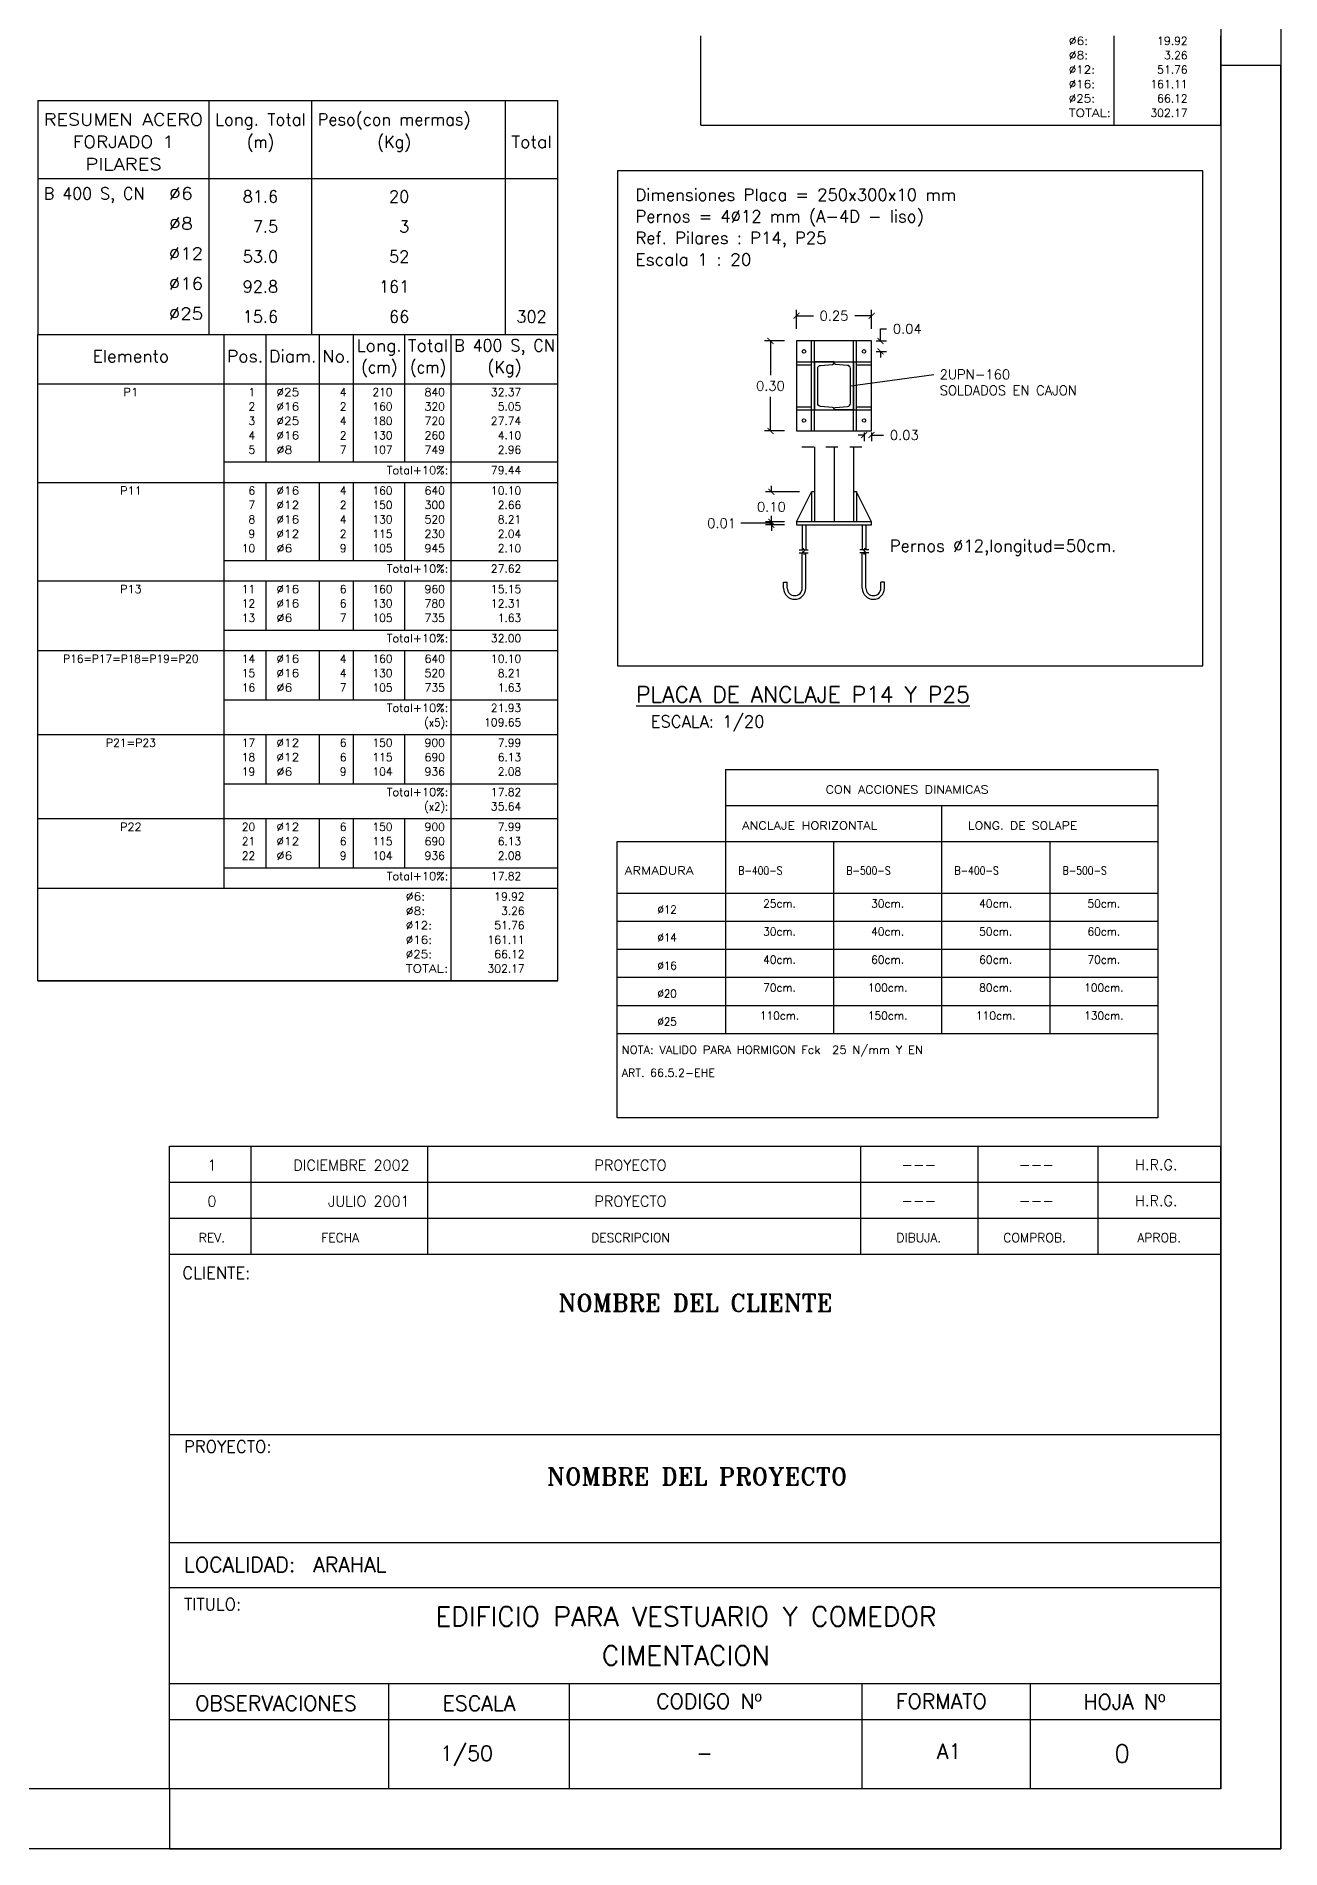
# Model space of a CAD drawing. Header units: millimetres. Extents: x 769 to 811, y 350.8 to 380.5.
# Drawn here: x 800.65 to 811.01, y 350.78 to 365.88 of the extents above; entities that cross this region are included whole.
import ezdxf
from ezdxf.enums import TextEntityAlignment as Align

# ---------------------------------------------------------------- set-up
doc = ezdxf.new("R2010")
doc.units = ezdxf.units.MM
doc.linetypes.add('CYPELINEA', pattern=[0])
doc.linetypes.add('TRAZOS2', pattern=[0.375, 0.25, -0.125])
for name, color, linetype in [('0-CYPE2', 4, 'CYPELINEA'), ('015', 1, 'Continuous'), ('06', 6, 'Continuous'), ('ANC_DIBUJO', 1, 'CYPELINEA'), ('ANC_TEXTOS', 3, 'CYPELINEA'), ('ARB_LONG_INF', 3, 'CYPELINEA'), ('SEC_CONTORNOS', 2, 'Continuous'), ('SEC_DIM_VIGA', 3, 'CYPELINEA'), ('TABLAS', 1, 'CYPELINEA')]:
    doc.layers.add(name, color=color, linetype=linetype)
doc.styles.add('ROMANS', font='romans')
doc.styles.add('ROMANT', font='ROMANT.SHX')
doc.styles.get("Standard").update_dxf_attribs({"font": 'romans.shx'})
doc.dimstyles.new('ANTONIO20', dxfattribs={"dimscale": 0.05, "dimtxt": 1.6, "dimasz": 1, "dimexe": 1, "dimexo": 2, "dimgap": 1, "dimtad": 0, "dimtih": 1, "dimtoh": 1, "dimlfac": 0.4, "dimzin": 0, "dimdsep": 46, "dimtxsty": 'Standard', "dimblk": 'ARCHTICK', "dimcen": 0.5, "dimclrd": 1, "dimclre": 1, "dimclrt": 4, "dimadec": 0, "dimazin": 0, "dimtfac": 1, "dimtofl": 0, "dimtmove": 0, "dimatfit": 3, "dimldrblk": 'DOTSMALL', "dimfxl": 1, "dimtolj": 1, "dimtzin": 0, "dimarcsym": 0})

# ---------------------------------------------------------------- blocks, each defined once
blk = doc.blocks.new('A1H')
at = {"layer": '015'}
blk.add_lwpolyline([(-831, -10), (-831, 584), (10, 584), (10, -10)], close=True, dxfattribs=at)
for points in [[(10, -10), (10, 287), (0, 287)], [(-175, 0), (-175, -10), (10, -10)]]:
    blk.add_lwpolyline(points, dxfattribs=at)
at = {"layer": '06'}
blk.add_lwpolyline([(-806, 0), (-806, 574), (0, 574), (0, 0)], close=True, dxfattribs=at)
blk = doc.blocks.new('UPN160')
blk.add_lwpolyline([(-20.2, 148.5), (-59.9, 151.7, -0.391021), (-65, 157.2), (-65, 160), (0, 160), (0, 0), (-65, 0), (-65, 2.8, -0.391021), (-59.9, 8.3), (-20.2, 11.5, 0.391021), (-10.5, 22), (-10.5, 138, 0.391021)], format="xyb", close=True)
blk = doc.blocks.new('_ArchTick')
at = {"color": 0, "linetype": 'Continuous', "const_width": 0.15}
blk.add_lwpolyline([(-0.5, -0.5), (0.5, 0.5)], dxfattribs=at)
blk = doc.blocks.new('*D90')
at = {"layer": 'Defpoints', "color": 0}
for p in [(807.606, 363.549), (806.981, 363.34), (807.606, 363.34)]:
    blk.add_point(p, dxfattribs=at)
at = {"layer": 'SEC_DIM_VIGA', "color": 1, "lineweight": -2}
for p, q in [((806.981, 363.44), (806.981, 363.599)), ((807.606, 363.44), (807.606, 363.599)), ((806.981, 363.549), (807.121, 363.549)), ((807.606, 363.549), (807.465, 363.549))]:
    blk.add_line(p, q, dxfattribs=at)
at = {"layer": 'SEC_DIM_VIGA', "color": 1, "lineweight": -2, "xscale": 0.05, "yscale": 0.05, "zscale": 0.05, "rotation": 180}
blk.add_blockref('_ArchTick', (806.981, 363.549), dxfattribs=at)
at = {"layer": 'SEC_DIM_VIGA', "color": 1, "lineweight": -2, "xscale": 0.05, "yscale": 0.05, "zscale": 0.05}
blk.add_blockref('_ArchTick', (807.606, 363.549), dxfattribs=at)
at = {"layer": 'SEC_DIM_VIGA', "color": 4, "insert": (807.293, 363.549), "char_height": 0.08, "attachment_point": 5}
blk.add_mtext('\\A1;0.25', dxfattribs=at)
blk = doc.blocks.new('_DotSmall')
at = {"layer": '06', "color": 0, "const_width": 0.5}
blk.add_lwpolyline([(-0.0625, 0, 1), (0.0625, 0, 1)], format="xyb", close=True, dxfattribs=at)
blk = doc.blocks.new('*D91')
at = {"layer": 'Defpoints', "color": 0}
for p in [(806.764, 363.34), (806.981, 363.34), (806.981, 362.59)]:
    blk.add_point(p, dxfattribs=at)
at = {"layer": 'SEC_DIM_VIGA', "color": 1, "lineweight": -2}
for p, q in [((806.881, 363.34), (806.714, 363.34)), ((806.764, 363.34), (806.764, 363.055)), ((806.764, 362.59), (806.764, 362.875)), ((806.881, 362.59), (806.714, 362.59))]:
    blk.add_line(p, q, dxfattribs=at)
at = {"layer": 'SEC_DIM_VIGA', "color": 1, "lineweight": -2, "xscale": 0.05, "yscale": 0.05, "zscale": 0.05}
for p, rotation in [((806.764, 363.34), 90), ((806.764, 362.59), 270)]:
    blk.add_blockref('_ArchTick', p, dxfattribs=dict(at, rotation=rotation))
at = {"layer": 'SEC_DIM_VIGA', "color": 4, "insert": (806.764, 362.965), "char_height": 0.08, "attachment_point": 5}
blk.add_mtext('\\A1;0.30', dxfattribs=at)
blk = doc.blocks.new('*D92')
at = {"layer": 'Defpoints', "color": 0}
for p in [(806.772, 362.083), (807.106, 362.083), (806.981, 361.833)]:
    blk.add_point(p, dxfattribs=at)
at = {"layer": 'SEC_DIM_VIGA', "color": 1, "lineweight": -2}
for p, q in [((807.006, 362.083), (806.722, 362.083)), ((806.772, 362.083), (806.772, 362.133)), ((806.881, 361.833), (806.722, 361.833)), ((806.772, 361.833), (806.772, 361.783))]:
    blk.add_line(p, q, dxfattribs=at)
at = {"layer": 'SEC_DIM_VIGA', "color": 1, "lineweight": -2, "xscale": 0.05, "yscale": 0.05, "zscale": 0.05}
for p, rotation in [((806.772, 362.083), 270), ((806.772, 361.833), 90)]:
    blk.add_blockref('_ArchTick', p, dxfattribs=dict(at, rotation=rotation))
at = {"layer": 'SEC_DIM_VIGA', "color": 4, "insert": (806.772, 361.958), "char_height": 0.08, "attachment_point": 5}
blk.add_mtext('\\A1;0.10', dxfattribs=at)
blk = doc.blocks.new('*D93')
at = {"layer": 'Defpoints', "color": 0}
for p in [(806.772, 361.808), (806.981, 361.833), (806.981, 361.808)]:
    blk.add_point(p, dxfattribs=at)
at = {"layer": 'SEC_DIM_VIGA', "color": 1}
for p, q in [((806.617, 361.821), (806.517, 361.821)), ((806.772, 361.821), (806.617, 361.821)), ((806.881, 361.833), (806.722, 361.833)), ((806.881, 361.808), (806.722, 361.808)), ((806.772, 361.833), (806.772, 361.883)), ((806.772, 361.833), (806.772, 361.808)), ((806.772, 361.808), (806.772, 361.758))]:
    blk.add_line(p, q, dxfattribs=at)
at = {"layer": 'SEC_DIM_VIGA', "color": 1, "xscale": 0.05, "yscale": 0.05, "zscale": 0.05}
for p, rotation in [((806.772, 361.833), 270), ((806.772, 361.808), 90)]:
    blk.add_blockref('_ArchTick', p, dxfattribs=dict(at, rotation=rotation))
at = {"layer": 'SEC_DIM_VIGA', "color": 4, "insert": (806.357, 361.821), "char_height": 0.08, "attachment_point": 5}
blk.add_mtext('\\A1;0.01', dxfattribs=at)
blk = doc.blocks.new('*D94')
at = {"layer": 'Defpoints', "color": 0}
for p in [(807.543, 362.677), (807.606, 362.677), (807.606, 362.556)]:
    blk.add_point(p, dxfattribs=at)
at = {"layer": 'SEC_DIM_VIGA', "color": 1, "lineweight": -2}
for p, q in [((807.543, 362.556), (807.493, 362.556)), ((807.543, 362.577), (807.543, 362.506)), ((807.606, 362.577), (807.606, 362.506)), ((807.606, 362.556), (807.706, 362.556))]:
    blk.add_line(p, q, dxfattribs=at)
at = {"layer": 'SEC_DIM_VIGA', "color": 1, "lineweight": -2, "xscale": 0.05, "yscale": 0.05, "zscale": 0.05}
blk.add_blockref('_ArchTick', (807.543, 362.556), dxfattribs=at)
at = {"layer": 'SEC_DIM_VIGA', "color": 1, "lineweight": -2, "xscale": 0.05, "yscale": 0.05, "zscale": 0.05, "rotation": 180}
blk.add_blockref('_ArchTick', (807.606, 362.556), dxfattribs=at)
at = {"layer": 'SEC_DIM_VIGA', "color": 4, "insert": (807.878, 362.556), "char_height": 0.08, "attachment_point": 5}
blk.add_mtext('\\A1;0.03', dxfattribs=at)
blk = doc.blocks.new('*D95')
at = {"layer": 'Defpoints', "color": 0}
for p in [(807.543, 363.34), (807.68, 363.34), (807.543, 363.252)]:
    blk.add_point(p, dxfattribs=at)
at = {"layer": 'SEC_DIM_VIGA', "color": 1, "lineweight": -2}
for p, q in [((807.68, 363.34), (807.68, 363.44)), ((807.68, 363.44), (807.73, 363.44)), ((807.643, 363.34), (807.73, 363.34)), ((807.643, 363.252), (807.73, 363.252)), ((807.68, 363.252), (807.68, 363.202))]:
    blk.add_line(p, q, dxfattribs=at)
at = {"layer": 'SEC_DIM_VIGA', "color": 1, "lineweight": -2, "xscale": 0.05, "yscale": 0.05, "zscale": 0.05}
for p, rotation in [((807.68, 363.34), 270), ((807.68, 363.252), 90)]:
    blk.add_blockref('_ArchTick', p, dxfattribs=dict(at, rotation=rotation))
at = {"layer": 'SEC_DIM_VIGA', "color": 4, "insert": (807.903, 363.44), "char_height": 0.08, "attachment_point": 5}
blk.add_mtext('\\A1;0.04', dxfattribs=at)

msp = doc.modelspace()

# ---------------------------------------------------------------- linework, layer by layer
at = {"color": 6}
for p, q in [((801.762, 355.734), (801.762, 356.634)), ((801.762, 356.634), (810.512, 356.634)), ((810.512, 355.734), (810.512, 356.634)), ((801.762, 356.334), (810.512, 356.334)), ((801.762, 356.034), (810.512, 356.034)), ((801.762, 355.734), (810.512, 355.734)), ((801.762, 355.734), (810.512, 355.734)), ((801.762, 351.284), (801.762, 355.734)), ((810.512, 351.284), (810.512, 355.734)), ((801.762, 354.234), (810.512, 354.234)), ((801.762, 353.334), (810.512, 353.334)), ((801.762, 352.959), (810.512, 352.959)), ((801.762, 352.159), (810.512, 352.159)), ((810.512, 351.284), (801.762, 351.284))]:
    msp.add_line(p, q, dxfattribs=at)
at = {"color": 7}
for p, q in [((802.441, 355.734), (802.441, 356.634)), ((803.912, 355.734), (803.912, 356.634)), ((807.515, 355.734), (807.515, 356.634)), ((808.493, 355.734), (808.493, 356.634)), ((809.491, 355.734), (809.491, 356.634)), ((803.586, 351.284), (803.586, 352.159)), ((805.091, 351.284), (805.091, 352.159)), ((807.527, 351.284), (807.527, 352.159)), ((808.93, 351.284), (808.93, 352.161)), ((801.762, 351.859), (810.512, 351.859))]:
    msp.add_line(p, q, dxfattribs=at)
at = {"layer": '0-CYPE2'}
for p, q in [((806.389, 359.771), (809.989, 359.771)), ((806.389, 359.771), (806.389, 357.571)), ((809.989, 359.771), (809.989, 357.571)), ((806.389, 359.471), (809.989, 359.471)), ((808.189, 359.471), (808.189, 359.171)), ((805.489, 359.171), (806.389, 359.171)), ((805.489, 356.871), (805.489, 359.171)), ((806.389, 359.171), (809.989, 359.171)), ((807.289, 359.171), (807.289, 357.571)), ((808.189, 359.171), (808.189, 357.571)), ((809.089, 359.171), (809.089, 357.571)), ((806.389, 358.738), (805.489, 358.738)), ((809.989, 358.738), (806.389, 358.738)), ((809.989, 358.504), (805.489, 358.504)), ((809.989, 358.271), (805.489, 358.271)), ((809.989, 358.038), (805.489, 358.038)), ((809.989, 357.804), (805.489, 357.804)), ((806.389, 357.571), (805.489, 357.571)), ((809.989, 357.571), (806.389, 357.571)), ((809.989, 357.571), (809.989, 356.871)), ((809.989, 356.871), (805.489, 356.871))]:
    msp.add_line(p, q, dxfattribs=at)
at = {"layer": '015', "linetype": 'TRAZOS2', "ltscale": 0.15}
msp.add_line((807.024, 362.457), (807.564, 362.457), dxfattribs=at)
at = {"layer": 'ANC_DIBUJO'}
for p, q in [((810.362, 364.757), (805.49, 364.757)), ((805.49, 364.757), (805.49, 360.633)), ((810.362, 360.633), (810.362, 364.757)), ((807.028, 361.808), (807.028, 361.6)), ((807.058, 361.808), (807.058, 361.6)), ((807.528, 361.808), (807.528, 361.6)), ((807.558, 361.808), (807.558, 361.6)), ((807.003, 361.6), (807.034, 361.6)), ((807.003, 361.575), (807.034, 361.575)), ((807.028, 361.281), (807.028, 361.575)), ((807.034, 361.6), (807.037, 361.613)), ((807.034, 361.575), (807.037, 361.588)), ((807.037, 361.613), (807.044, 361.588)), ((807.037, 361.588), (807.044, 361.562)), ((807.044, 361.588), (807.047, 361.6)), ((807.044, 361.562), (807.047, 361.575)), ((807.047, 361.6), (807.078, 361.6)), ((807.047, 361.575), (807.078, 361.575)), ((807.058, 361.281), (807.058, 361.575)), ((807.54, 361.6), (807.508, 361.6)), ((807.54, 361.575), (807.508, 361.575)), ((807.528, 361.281), (807.528, 361.575)), ((807.543, 361.588), (807.54, 361.6)), ((807.543, 361.562), (807.54, 361.575)), ((807.549, 361.613), (807.543, 361.588)), ((807.549, 361.588), (807.543, 361.562)), ((807.552, 361.6), (807.549, 361.613)), ((807.552, 361.575), (807.549, 361.588)), ((807.583, 361.6), (807.552, 361.6)), ((807.583, 361.575), (807.552, 361.575)), ((807.558, 361.281), (807.558, 361.575)), ((806.873, 361.281), (806.873, 361.331)), ((806.873, 361.331), (806.903, 361.331)), ((806.903, 361.281), (806.903, 361.331)), ((807.713, 361.331), (807.683, 361.331)), ((807.683, 361.281), (807.683, 361.331)), ((807.713, 361.281), (807.713, 361.331)), ((805.49, 360.633), (810.362, 360.633))]:
    msp.add_line(p, q, dxfattribs=at)
for centre, radius in [((806.966, 361.281), 0.0925), ((806.966, 361.281), 0.0625), ((807.621, 361.281), 0.0925), ((807.621, 361.281), 0.0625)]:
    msp.add_arc(centre, radius, 180, 0, dxfattribs=at)
at = {"layer": 'SEC_CONTORNOS'}
for p, q in [((807.106, 362.59), (807.106, 363.34)), ((807.131, 362.59), (807.131, 363.34)), ((807.456, 362.59), (807.456, 363.34)), ((807.481, 362.59), (807.481, 363.34)), ((806.981, 363.165), (807.606, 363.165)), ((806.981, 363.14), (807.106, 363.14)), ((807.481, 363.14), (807.606, 363.14)), ((806.981, 362.79), (807.106, 362.79)), ((806.981, 362.765), (807.606, 362.765)), ((807.481, 362.79), (807.606, 362.79)), ((807.131, 362.457), (807.131, 361.833)), ((807.293, 362.457), (807.293, 361.833)), ((807.456, 362.457), (807.456, 361.833)), ((806.981, 361.833), (807.106, 362.083)), ((807.106, 362.083), (807.106, 361.833)), ((807.131, 362.083), (807.106, 362.083)), ((807.481, 362.083), (807.456, 362.083)), ((807.481, 362.083), (807.481, 361.833)), ((807.606, 361.833), (807.481, 362.083))]:
    msp.add_line(p, q, dxfattribs=at)
for points in [[(807.606, 362.59), (807.606, 363.34), (806.981, 363.34), (806.981, 362.59)], [(806.981, 361.808), (807.606, 361.808), (807.606, 361.833), (806.981, 361.833)]]:
    msp.add_lwpolyline(points, close=True, dxfattribs=at)
for centre in [(807.043, 363.252), (807.543, 363.252), (807.043, 362.677), (807.543, 362.677)]:
    msp.add_circle(centre, 0.015, dxfattribs=at)
at = {"layer": 'TABLAS'}
for p, q in [((806.184, 365.761), (806.184, 365.881)), ((809.625, 365.761), (809.625, 365.881)), ((810.512, 365.761), (810.512, 365.881)), ((806.184, 365.641), (806.184, 365.761)), ((809.625, 365.641), (809.625, 365.761)), ((810.512, 365.641), (810.512, 365.761)), ((806.184, 365.521), (806.184, 365.641)), ((809.625, 365.521), (809.625, 365.641)), ((810.512, 365.521), (810.512, 365.641)), ((806.184, 365.401), (806.184, 365.521)), ((806.184, 365.281), (806.184, 365.401)), ((809.625, 365.401), (809.625, 365.521)), ((809.625, 365.281), (809.625, 365.401)), ((810.512, 365.401), (810.512, 365.521)), ((810.512, 365.281), (810.512, 365.401)), ((800.665, 365.342), (800.665, 363.392)), ((800.665, 365.342), (804.993, 365.342)), ((802.091, 363.392), (802.091, 365.342)), ((802.945, 363.392), (802.945, 365.342)), ((804.557, 363.392), (804.557, 365.342)), ((804.993, 363.392), (804.993, 365.342)), ((806.184, 365.136), (806.184, 365.281)), ((809.625, 365.136), (809.625, 365.281)), ((810.512, 365.136), (810.512, 365.281)), ((806.184, 365.136), (810.512, 365.136)), ((800.665, 364.692), (804.993, 364.692)), ((800.665, 363.392), (804.993, 363.392)), ((800.665, 363.392), (804.993, 363.392)), ((800.665, 362.957), (800.665, 363.392)), ((802.215, 362.957), (802.215, 363.392)), ((802.566, 362.957), (802.566, 363.392)), ((803.009, 362.957), (803.009, 363.392)), ((803.293, 362.957), (803.293, 363.392)), ((803.72, 362.957), (803.72, 363.392)), ((804.106, 362.957), (804.106, 363.392)), ((804.993, 362.957), (804.993, 363.392)), ((800.665, 362.982), (804.993, 362.982)), ((800.665, 362.187), (800.665, 362.957)), ((802.215, 362.187), (802.215, 362.957)), ((802.566, 362.332), (802.566, 362.957)), ((803.009, 362.332), (803.009, 362.957)), ((803.293, 362.332), (803.293, 362.957)), ((803.72, 362.332), (803.72, 362.957)), ((804.106, 362.187), (804.106, 362.957)), ((804.993, 362.187), (804.993, 362.957)), ((802.215, 362.332), (804.993, 362.332)), ((800.665, 362.137), (800.665, 362.187)), ((800.665, 362.162), (804.993, 362.162)), ((800.665, 361.367), (800.665, 362.137)), ((802.215, 362.137), (802.215, 362.187)), ((802.215, 361.367), (802.215, 362.137)), ((802.566, 362.137), (802.566, 362.162)), ((802.566, 361.512), (802.566, 362.137)), ((803.009, 362.137), (803.009, 362.162)), ((803.009, 361.512), (803.009, 362.137)), ((803.293, 362.137), (803.293, 362.162)), ((803.293, 361.512), (803.293, 362.137)), ((803.72, 362.137), (803.72, 362.162)), ((803.72, 361.512), (803.72, 362.137)), ((804.106, 362.137), (804.106, 362.187)), ((804.106, 361.367), (804.106, 362.137)), ((804.993, 362.137), (804.993, 362.187)), ((804.993, 361.367), (804.993, 362.137)), ((802.215, 361.512), (804.993, 361.512)), ((800.665, 361.317), (800.665, 361.367)), ((800.665, 361.342), (804.993, 361.342)), ((800.665, 360.787), (800.665, 361.317)), ((802.215, 361.317), (802.215, 361.367)), ((802.215, 360.787), (802.215, 361.317)), ((802.566, 361.317), (802.566, 361.342)), ((802.566, 360.932), (802.566, 361.317)), ((803.009, 361.317), (803.009, 361.342)), ((803.009, 360.932), (803.009, 361.317)), ((803.293, 361.317), (803.293, 361.342)), ((803.293, 360.932), (803.293, 361.317)), ((803.72, 361.317), (803.72, 361.342)), ((803.72, 360.932), (803.72, 361.317)), ((804.106, 361.317), (804.106, 361.367)), ((804.106, 360.787), (804.106, 361.317)), ((804.993, 361.317), (804.993, 361.367)), ((804.993, 360.787), (804.993, 361.317)), ((802.215, 360.932), (804.993, 360.932)), ((800.665, 360.737), (800.665, 360.787)), ((800.665, 360.762), (804.993, 360.762)), ((800.665, 360.087), (800.665, 360.737)), ((802.215, 360.737), (802.215, 360.787)), ((802.215, 360.087), (802.215, 360.737)), ((802.566, 360.737), (802.566, 360.762)), ((802.566, 360.352), (802.566, 360.737)), ((803.009, 360.737), (803.009, 360.762)), ((803.009, 360.352), (803.009, 360.737)), ((803.293, 360.737), (803.293, 360.762)), ((803.293, 360.352), (803.293, 360.737)), ((803.72, 360.737), (803.72, 360.762)), ((803.72, 360.352), (803.72, 360.737)), ((804.106, 360.737), (804.106, 360.787)), ((804.106, 360.087), (804.106, 360.737)), ((804.993, 360.737), (804.993, 360.787)), ((804.993, 360.087), (804.993, 360.737)), ((802.215, 360.352), (804.993, 360.352)), ((800.665, 360.037), (800.665, 360.087)), ((800.665, 360.062), (804.993, 360.062)), ((800.665, 359.387), (800.665, 360.037)), ((802.215, 360.037), (802.215, 360.087)), ((802.215, 359.387), (802.215, 360.037)), ((802.566, 360.037), (802.566, 360.062)), ((802.566, 359.652), (802.566, 360.037)), ((803.009, 360.037), (803.009, 360.062)), ((803.009, 359.652), (803.009, 360.037)), ((803.293, 360.037), (803.293, 360.062)), ((803.293, 359.652), (803.293, 360.037)), ((803.72, 360.037), (803.72, 360.062)), ((803.72, 359.652), (803.72, 360.037)), ((804.106, 360.037), (804.106, 360.087)), ((804.106, 359.387), (804.106, 360.037)), ((804.993, 360.037), (804.993, 360.087)), ((804.993, 359.387), (804.993, 360.037)), ((802.215, 359.652), (804.993, 359.652)), ((800.665, 359.337), (800.665, 359.387)), ((800.665, 359.362), (804.993, 359.362)), ((802.215, 359.337), (802.215, 359.387)), ((802.566, 359.337), (802.566, 359.362)), ((803.009, 359.337), (803.009, 359.362)), ((803.293, 359.337), (803.293, 359.362)), ((803.72, 359.337), (803.72, 359.362)), ((804.106, 359.337), (804.106, 359.387)), ((804.993, 359.337), (804.993, 359.387)), ((800.665, 358.807), (800.665, 359.337)), ((802.215, 358.807), (802.215, 359.337)), ((802.566, 358.952), (802.566, 359.337)), ((803.009, 358.952), (803.009, 359.337)), ((803.293, 358.952), (803.293, 359.337)), ((803.72, 358.952), (803.72, 359.337)), ((804.106, 358.807), (804.106, 359.337)), ((804.993, 358.807), (804.993, 359.337)), ((802.215, 358.952), (804.993, 358.952)), ((800.665, 358.757), (800.665, 358.807)), ((800.665, 358.782), (804.993, 358.782)), ((800.665, 358.637), (800.665, 358.757)), ((802.215, 358.782), (802.215, 358.807)), ((804.106, 358.757), (804.106, 358.807)), ((804.106, 358.637), (804.106, 358.757)), ((804.993, 358.757), (804.993, 358.807)), ((804.993, 358.637), (804.993, 358.757)), ((800.665, 358.517), (800.665, 358.637)), ((804.106, 358.517), (804.106, 358.637)), ((804.993, 358.517), (804.993, 358.637)), ((800.665, 358.397), (800.665, 358.517)), ((804.106, 358.397), (804.106, 358.517)), ((804.993, 358.397), (804.993, 358.517)), ((800.665, 358.277), (800.665, 358.397)), ((804.106, 358.277), (804.106, 358.397)), ((804.993, 358.277), (804.993, 358.397)), ((800.665, 358.157), (800.665, 358.277)), ((800.665, 358.012), (800.665, 358.157)), ((804.106, 358.157), (804.106, 358.277)), ((804.106, 358.012), (804.106, 358.157)), ((804.993, 358.157), (804.993, 358.277)), ((804.993, 358.012), (804.993, 358.157)), ((804.993, 358.012), (800.665, 358.012)), ((800.665, 358.012), (804.993, 358.012))]:
    msp.add_line(p, q, dxfattribs=at)

# ---------------------------------------------------------------- block references
at = {"linetype": 'Continuous', "xscale": 0.05000000000001137, "yscale": 0.05000000000001137, "zscale": 0.05}
msp.add_blockref('A1H', (810.512, 351.284), dxfattribs=at)
at = {"yscale": 0.0025, "zscale": 0.0025}
for p, xscale in [((807.131, 362.765), -0.0025), ((807.456, 362.765), 0.0025)]:
    msp.add_blockref('UPN160', p, dxfattribs=dict(at, xscale=xscale))

# ---------------------------------------------------------------- texts
at = {"color": 7, "style": 'ROMANS'}
for s, height, p in [('1', 0.0875, (802.114, 356.432)), ('PROYECTO', 0.0875, (805.599, 356.432)), ('H.R.G.', 0.0875, (809.976, 356.435)), ('---', 0.0875, (807.999, 356.435)), ('---', 0.0875, (808.978, 356.435)), ('0', 0.0875, (802.114, 356.132)), ('PROYECTO', 0.0875, (805.599, 356.132)), ('H.R.G.', 0.0875, (809.976, 356.135)), ('---', 0.0875, (807.999, 356.135)), ('---', 0.0875, (808.978, 356.135)), ('REV.', 0.075, (802.114, 355.835)), ('FECHA', 0.075, (803.182, 355.835)), ('DESCRIPCION', 0.075, (805.599, 355.835)), ('DIBUJA.', 0.075, (807.999, 355.835)), ('COMPROB.', 0.075, (808.963, 355.835)), ('APROB.', 0.075, (810, 355.835)), ('OBSERVACIONES', 0.125, (802.647, 351.933)), ('ESCALA', 0.125, (804.338, 351.933)), ('CODIGO Nº', 0.125, (806.252, 351.95)), ('FORMATO', 0.125, (808.187, 351.95)), ('HOJA Nº', 0.125, (809.711, 351.945))]:
    msp.add_text(s, height=height, dxfattribs=at).set_placement(p, align=Align.CENTER)
for s, p in [('DICIEMBRE 2002', (803.76, 356.432)), ('JULIO 2001', (803.76, 356.132))]:
    msp.add_text(s, height=0.0875, dxfattribs=at).set_placement(p, align=Align.RIGHT)
for s, height, p in [('CLIENTE:', 0.1, (801.868, 355.529)), ('PROYECTO:', 0.1, (801.882, 354.083)), ('LOCALIDAD:', 0.125, (801.882, 353.088)), ('TITULO:', 0.1, (801.882, 352.77))]:
    msp.add_text(s, height=height, dxfattribs=at).set_placement(p)
at = {"color": 2, "style": 'ROMANT'}
for s, p in [('NOMBRE DEL CLIENTE', (806.139, 355.257)), ('NOMBRE DEL PROYECTO', (806.154, 353.812))]:
    msp.add_text(s, height=0.145, dxfattribs=at).set_placement(p, align=Align.CENTER)
at = {"style": 'ROMANS'}
for s, height, p in [('ARAHAL', 0.125, (802.958, 353.088)), ('A1', 0.125, (808.15, 351.534)), ('0', 0.15, (809.627, 351.502))]:
    msp.add_text(s, height=height, dxfattribs=at).set_placement(p)
for s, height, p in [('EDIFICIO PARA VESTUARIO Y COMEDOR', 0.1625, (806.06, 352.637)), ('CIMENTACION', 0.1625, (806.06, 352.312)), ('1/50', 0.125, (804.234, 351.516)), ('-', 0.125, (806.215, 351.519))]:
    msp.add_text(s, height=height, dxfattribs=at).set_placement(p, align=Align.CENTER)
at = {"layer": '0-CYPE2'}
for s, height, width, p, p2 in [('CON ACCIONES DINAMICAS', 0.06665, 1.03027, (807.223, 359.571), (808.58, 359.571)), ('ANCLAJE HORIZONTAL', 0.06665, 1.045615, (806.529, 359.271), (807.654, 359.271)), ('LONG. DE SOLAPE', 0.06665, 0.991026, (808.409, 359.271), (809.318, 359.271)), ('ARMADURA', 0.0667, 1.1125, (805.551, 358.896), (806.123, 358.896)), ('B-400-S', 0.0667, 0.772993, (806.496, 358.896), (806.864, 358.896)), ('B-500-S', 0.0667, 0.772993, (807.396, 358.896), (807.764, 358.896)), ('B-400-S', 0.0667, 0.772993, (808.296, 358.896), (808.664, 358.896)), ('B-500-S', 0.0667, 0.772993, (809.196, 358.896), (809.564, 358.896)), ('%%c12  ', 0.0667, 0.76742, (805.823, 358.571), (806.069, 358.571)), ('25cm.', 0.0667, 0.918421, (806.702, 358.621), (806.976, 358.621)), ('30cm.', 0.0667, 0.918421, (807.602, 358.621), (807.876, 358.621)), ('40cm.', 0.0667, 0.918421, (808.502, 358.621), (808.776, 358.621)), ('50cm.', 0.0667, 0.918421, (809.402, 358.621), (809.676, 358.621)), ('30cm.', 0.0667, 0.918421, (806.702, 358.388), (806.976, 358.388)), ('40cm.', 0.0667, 0.918421, (807.602, 358.388), (807.876, 358.388)), ('50cm.', 0.0667, 0.918421, (808.502, 358.388), (808.776, 358.388)), ('60cm.', 0.0667, 0.918421, (809.402, 358.388), (809.676, 358.388)), ('%%c14  ', 0.0667, 0.76742, (805.823, 358.338), (806.069, 358.338)), ('%%c16  ', 0.0667, 0.76742, (805.823, 358.104), (806.069, 358.104)), ('40cm.', 0.0667, 0.918421, (806.702, 358.154), (806.976, 358.154)), ('60cm.', 0.0667, 0.918421, (807.602, 358.154), (807.876, 358.154)), ('60cm.', 0.0667, 0.918421, (808.502, 358.154), (808.776, 358.154)), ('70cm.', 0.0667, 0.918421, (809.402, 358.154), (809.676, 358.154)), ('%%c20  ', 0.0667, 0.76742, (805.823, 357.871), (806.069, 357.871)), ('70cm.', 0.0667, 0.918421, (806.702, 357.921), (806.976, 357.921)), ('100cm.', 0.0667, 0.91207, (807.574, 357.921), (807.904, 357.921)), ('80cm.', 0.0667, 0.918421, (808.502, 357.921), (808.776, 357.921)), ('100cm.', 0.0667, 0.91207, (809.374, 357.921), (809.704, 357.921)), ('%%c25  ', 0.0667, 0.76742, (805.823, 357.638), (806.069, 357.638)), ('110cm.', 0.0667, 0.91207, (806.674, 357.688), (807.004, 357.688)), ('150cm.', 0.0667, 0.91207, (807.574, 357.688), (807.904, 357.688)), ('110cm.', 0.0667, 0.91207, (808.474, 357.688), (808.804, 357.688)), ('130cm.', 0.0667, 0.91207, (809.374, 357.688), (809.704, 357.688)), ('NOTA: VALIDO PARA HORMIGON Fck  25 N/mm Y EN', 0.06665, 0.904814, (805.526, 357.404), (808.033, 357.404)), ('ART. 66.5.2-EHE', 0.06665, 0.90556, (805.526, 357.212), (806.302, 357.212))]:
    msp.add_text(s, height=height, dxfattribs=dict(at, width=width)).set_placement(p, p2, align=Align.FIT)
at = {"layer": 'ANC_TEXTOS'}
for s, p in [('Dimensiones Placa = 250x300x10 mm', (805.64, 364.507)), ('Pernos = 4%%c12 mm (A-4D - liso)', (805.64, 364.327)), ('Ref. Pilares : P14, P25', (805.64, 364.147))]:
    msp.add_text(s, height=0.1, dxfattribs=at).set_placement(p)
at = {"layer": 'ANC_TEXTOS', "width": 0.882457}
msp.add_text('Escala 1 : 20', height=0.1, dxfattribs=at).set_placement((805.64, 363.967), (806.606, 363.967), align=Align.FIT)
at = {"layer": 'ARB_LONG_INF', "color": 3}
msp.add_text('%%UPLACA DE ANCLAJE P14 Y P25', height=0.13335, dxfattribs=at).set_placement((805.646, 360.329))
at = {"layer": 'SEC_DIM_VIGA'}
for s, p in [('Pernos %%C12,longitud=50cm.', (807.757, 361.584)), ('ESCALA: 1/20', (805.767, 360.12))]:
    msp.add_text(s, height=0.1, dxfattribs=at).set_placement(p)
at = {"layer": 'SEC_DIM_VIGA', "color": 4, "insert": (808.173, 363.101), "char_height": 0.08, "attachment_point": 1}
msp.add_mtext('\\A1;2UPN-160\\PSOLDADOS EN CAJON', dxfattribs=at)
at = {"layer": 'TABLAS'}
for s, height, width, p, p2 in [('%%c6:', 0.0667, 1.134284, (809.247, 365.805), (809.409, 365.805)), ('19.92', 0.0667, 0.912642, (809.984, 365.805), (810.236, 365.805)), ('%%c8:', 0.0667, 1.134284, (809.247, 365.685), (809.409, 365.685)), ('3.26', 0.0667, 0.921723, (810.04, 365.685), (810.236, 365.685)), ('%%c12:', 0.0667, 1.056726, (809.247, 365.565), (809.465, 365.565)), ('51.76', 0.0667, 0.912642, (809.984, 365.565), (810.236, 365.565)), ('%%c16:', 0.0667, 1.056726, (809.247, 365.445), (809.465, 365.445)), ('%%c25:', 0.0667, 1.056726, (809.247, 365.325), (809.465, 365.325)), ('161.11', 0.0667, 0.960834, (809.928, 365.445), (810.236, 365.445)), ('66.12', 0.0667, 0.912642, (809.984, 365.325), (810.236, 365.325)), ('Peso(con mermas)', 0.1, 0.881584, (802.995, 365.134), (804.267, 365.134)), ('TOTAL:', 0.0667, 1.170766, (809.247, 365.205), (809.6, 365.205)), ('302.17', 0.0667, 0.906956, (809.928, 365.205), (810.236, 365.205)), ('RESUMEN ACERO', 0.1, 1.046842, (800.715, 365.134), (802.041, 365.134)), ('Long. Total', 0.1, 0.9054, (802.141, 365.134), (802.895, 365.134)), ('FORJADO 1', 0.1, 1.041353, (800.956, 364.947), (801.799, 364.947)), ('(m)', 0.1, 0.875, (802.406, 364.947), (802.631, 364.947)), ('(Kg)', 0.1, 0.925312, (803.49, 364.947), (803.772, 364.947)), ('Total', 0.1, 1.008, (804.607, 364.947), (804.943, 364.947)), ('PILARES', 0.1, 1.103802, (801.06, 364.761), (801.696, 364.761)), ('B 400 S, CN', 0.1, 0.825211, (800.715, 364.517), (801.552, 364.517)), ('%%c6', 0.1, 1.1725, (801.756, 364.517), (801.957, 364.517)), ('81.6', 0.1, 0.921493, (802.371, 364.492), (802.665, 364.492)), ('20', 0.1, 0.953514, (803.589, 364.492), (803.757, 364.492)), ('%%c8', 0.1, 1.1725, (801.756, 364.267), (801.957, 364.267)), ('7.5', 0.1, 0.938298, (802.455, 364.242), (802.665, 364.242)), ('3', 0.1, 1.037647, (803.673, 364.242), (803.757, 364.242)), ('%%c12', 0.1, 1.06875, (801.756, 364.017), (802.041, 364.017)), ('53.0', 0.1, 0.921493, (802.371, 363.992), (802.665, 363.992)), ('52', 0.1, 0.953514, (803.589, 363.992), (803.757, 363.992)), ('%%c16', 0.1, 1.06875, (801.756, 363.767), (802.041, 363.767)), ('92.8', 0.1, 0.921493, (802.371, 363.742), (802.665, 363.742)), ('161', 0.1, 1.037647, (803.505, 363.742), (803.757, 363.742)), ('%%c25', 0.1, 1.06875, (801.756, 363.517), (802.041, 363.517)), ('15.6', 0.1, 0.921493, (802.371, 363.492), (802.665, 363.492)), ('66', 0.1, 0.953514, (803.589, 363.492), (803.757, 363.492)), ('302', 0.1, 0.928421, (804.649, 363.492), (804.901, 363.492)), ('Long.', 0.1, 0.988313, (803.318, 363.252), (803.695, 363.252)), ('Total', 0.1, 1.008, (803.745, 363.252), (804.081, 363.252)), ('B 400 S, CN', 0.1, 0.825211, (804.131, 363.252), (804.968, 363.252)), ('Elemento', 0.1, 0.95625, (801.121, 363.162), (801.758, 363.162)), ('Pos.', 0.1, 1.005, (802.24, 363.162), (802.541, 363.162)), ('Diam.', 0.1, 0.9825, (802.591, 363.162), (802.984, 363.162)), ('No.', 0.1, 1.045532, (803.034, 363.162), (803.268, 363.162)), ('(cm)', 0.1, 0.875, (803.357, 363.072), (803.657, 363.072)), ('(cm)', 0.1, 0.875, (803.763, 363.072), (804.063, 363.072)), ('(Kg)', 0.1, 0.925313, (804.408, 363.072), (804.69, 363.072)), ('P1', 0.0667, 1.211084, (801.378, 362.88), (801.501, 362.88)), ('2', 0.0667, 1.037907, (802.419, 362.76), (802.475, 362.76)), ('1', 0.0667, 1.604037, (802.419, 362.88), (802.475, 362.88)), ('%%c25', 0.0667, 1.069017, (802.651, 362.88), (802.841, 362.88)), ('%%c16', 0.0667, 1.069017, (802.651, 362.76), (802.841, 362.76)), ('4', 0.0667, 0.980245, (803.179, 362.88), (803.235, 362.88)), ('2', 0.0667, 1.037907, (803.179, 362.76), (803.235, 362.76)), ('210', 0.0667, 0.928653, (803.451, 362.88), (803.619, 362.88)), ('160', 0.0667, 0.928653, (803.451, 362.76), (803.619, 362.76)), ('840', 0.0667, 0.928653, (803.885, 362.88), (804.053, 362.88)), ('320', 0.0667, 0.928653, (803.885, 362.76), (804.053, 362.76)), ('32.37', 0.0667, 0.912642, (804.437, 362.88), (804.689, 362.88)), ('5.05', 0.0667, 0.921723, (804.493, 362.76), (804.689, 362.76)), ('3', 0.0667, 1.037907, (802.419, 362.64), (802.475, 362.64)), ('%%c25', 0.0667, 1.069017, (802.651, 362.64), (802.841, 362.64)), ('4', 0.0667, 0.980245, (803.179, 362.64), (803.235, 362.64)), ('180', 0.0667, 0.928653, (803.451, 362.64), (803.619, 362.64)), ('720', 0.0667, 0.928653, (803.885, 362.64), (804.053, 362.64)), ('27.74', 0.0667, 0.902271, (804.437, 362.64), (804.689, 362.64)), ('4', 0.0667, 0.980245, (802.419, 362.52), (802.475, 362.52)), ('%%c16', 0.0667, 1.069017, (802.651, 362.52), (802.841, 362.52)), ('2', 0.0667, 1.037907, (803.179, 362.52), (803.235, 362.52)), ('130', 0.0667, 0.928653, (803.451, 362.52), (803.619, 362.52)), ('260', 0.0667, 0.928653, (803.885, 362.52), (804.053, 362.52)), ('4.10', 0.0667, 0.921723, (804.493, 362.52), (804.689, 362.52)), ('5', 0.0667, 1.037907, (802.419, 362.4), (802.475, 362.4)), ('%%c8', 0.0667, 1.172793, (802.651, 362.4), (802.785, 362.4)), ('7', 0.0667, 1.037907, (803.179, 362.4), (803.235, 362.4)), ('107', 0.0667, 0.928653, (803.451, 362.4), (803.619, 362.4)), ('749', 0.0667, 0.945236, (803.885, 362.4), (804.053, 362.4)), ('2.96', 0.0667, 0.921723, (804.493, 362.4), (804.689, 362.4)), ('Total+10%:', 0.0667, 0.94709, (803.57, 362.23), (804.081, 362.23)), ('79.44', 0.0667, 0.902271, (804.437, 362.23), (804.689, 362.23)), ('P11', 0.0667, 1.084598, (801.35, 362.06), (801.529, 362.06)), ('6', 0.0667, 1.037907, (802.419, 362.06), (802.475, 362.06)), ('%%c16', 0.0667, 1.069017, (802.651, 362.06), (802.841, 362.06)), ('4', 0.0667, 0.980245, (803.179, 362.06), (803.235, 362.06)), ('160', 0.0667, 0.928653, (803.451, 362.06), (803.619, 362.06)), ('640', 0.0667, 0.928653, (803.885, 362.06), (804.053, 362.06)), ('10.10', 0.0667, 0.912642, (804.437, 362.06), (804.689, 362.06)), ('7', 0.0667, 1.037907, (802.419, 361.94), (802.475, 361.94)), ('%%c12', 0.0667, 1.069017, (802.651, 361.94), (802.841, 361.94)), ('2', 0.0667, 1.037907, (803.179, 361.94), (803.235, 361.94)), ('150', 0.0667, 0.928653, (803.451, 361.94), (803.619, 361.94)), ('300', 0.0667, 0.928653, (803.885, 361.94), (804.053, 361.94)), ('2.66', 0.0667, 0.921723, (804.493, 361.94), (804.689, 361.94)), ('8', 0.0667, 1.037907, (802.419, 361.82), (802.475, 361.82)), ('9', 0.0667, 1.102776, (802.419, 361.7), (802.475, 361.7)), ('%%c16', 0.0667, 1.069017, (802.651, 361.82), (802.841, 361.82)), ('%%c12', 0.0667, 1.069017, (802.651, 361.7), (802.841, 361.7)), ('4', 0.0667, 0.980245, (803.179, 361.82), (803.235, 361.82)), ('2', 0.0667, 1.037907, (803.179, 361.7), (803.235, 361.7)), ('130', 0.0667, 0.928653, (803.451, 361.82), (803.619, 361.82)), ('115', 0.0667, 0.928653, (803.451, 361.7), (803.619, 361.7)), ('520', 0.0667, 0.928653, (803.885, 361.82), (804.053, 361.82)), ('230', 0.0667, 0.928653, (803.885, 361.7), (804.053, 361.7)), ('8.21', 0.0667, 1.012384, (804.493, 361.82), (804.689, 361.82)), ('2.04', 0.0667, 0.908168, (804.493, 361.7), (804.689, 361.7)), ('10', 0.0667, 0.953752, (802.363, 361.58), (802.475, 361.58)), ('%%c6', 0.0667, 1.172793, (802.651, 361.58), (802.785, 361.58)), ('9', 0.0667, 1.102776, (803.179, 361.58), (803.235, 361.58)), ('105', 0.0667, 0.928653, (803.451, 361.58), (803.619, 361.58)), ('945', 0.0667, 0.928653, (803.885, 361.58), (804.053, 361.58)), ('2.10', 0.0667, 0.921723, (804.493, 361.58), (804.689, 361.58)), ('Total+10%:', 0.0667, 0.94709, (803.57, 361.41), (804.081, 361.41)), ('27.62', 0.0667, 0.912642, (804.437, 361.41), (804.689, 361.41)), ('P13', 0.0667, 0.972398, (801.35, 361.24), (801.529, 361.24)), ('11', 0.0667, 1.138349, (802.363, 361.24), (802.475, 361.24)), ('12', 0.0667, 0.953752, (802.363, 361.12), (802.475, 361.12)), ('%%c16', 0.0667, 1.069017, (802.651, 361.24), (802.841, 361.24)), ('%%c16', 0.0667, 1.069017, (802.651, 361.12), (802.841, 361.12)), ('6', 0.0667, 1.037907, (803.179, 361.24), (803.235, 361.24)), ('6', 0.0667, 1.037907, (803.179, 361.12), (803.235, 361.12)), ('160', 0.0667, 0.928653, (803.451, 361.24), (803.619, 361.24)), ('130', 0.0667, 0.928653, (803.451, 361.12), (803.619, 361.12)), ('960', 0.0667, 0.928653, (803.885, 361.24), (804.053, 361.24)), ('780', 0.0667, 0.928653, (803.885, 361.12), (804.053, 361.12)), ('15.15', 0.0667, 0.912642, (804.437, 361.24), (804.689, 361.24)), ('12.31', 0.0667, 0.980245, (804.437, 361.12), (804.689, 361.12)), ('13', 0.0667, 0.953752, (802.363, 361), (802.475, 361)), ('%%c6', 0.0667, 1.172793, (802.651, 361), (802.785, 361)), ('7', 0.0667, 1.037907, (803.179, 361), (803.235, 361)), ('105', 0.0667, 0.928653, (803.451, 361), (803.619, 361)), ('735', 0.0667, 0.928653, (803.885, 361), (804.053, 361)), ('1.63', 0.0667, 0.921723, (804.493, 361), (804.689, 361)), ('Total+10%:', 0.0667, 0.94709, (803.57, 360.83), (804.081, 360.83)), ('32.00', 0.0667, 0.912642, (804.437, 360.83), (804.689, 360.83)), ('P16=P17=P18=P19=P20', 0.06665, 0.874615, (800.876, 360.66), (802.003, 360.66)), ('14', 0.0667, 0.928653, (802.363, 360.66), (802.475, 360.66)), ('%%c16', 0.0667, 1.069017, (802.651, 360.66), (802.841, 360.66)), ('4', 0.0667, 0.980245, (803.179, 360.66), (803.235, 360.66)), ('160', 0.0667, 0.928653, (803.451, 360.66), (803.619, 360.66)), ('640', 0.0667, 0.928653, (803.885, 360.66), (804.053, 360.66)), ('10.10', 0.0667, 0.912642, (804.437, 360.66), (804.689, 360.66)), ('15', 0.0667, 0.953752, (802.363, 360.54), (802.475, 360.54)), ('%%c16', 0.0667, 1.069017, (802.651, 360.54), (802.841, 360.54)), ('4', 0.0667, 0.980245, (803.179, 360.54), (803.235, 360.54)), ('130', 0.0667, 0.928653, (803.451, 360.54), (803.619, 360.54)), ('520', 0.0667, 0.928653, (803.885, 360.54), (804.053, 360.54)), ('8.21', 0.0667, 1.012384, (804.493, 360.54), (804.689, 360.54)), ('16', 0.0667, 0.953752, (802.363, 360.42), (802.475, 360.42)), ('%%c6', 0.0667, 1.172793, (802.651, 360.42), (802.785, 360.42)), ('7', 0.0667, 1.037907, (803.179, 360.42), (803.235, 360.42)), ('105', 0.0667, 0.928653, (803.451, 360.42), (803.619, 360.42)), ('735', 0.0667, 0.928653, (803.885, 360.42), (804.053, 360.42)), ('1.63', 0.0667, 0.921723, (804.493, 360.42), (804.689, 360.42)), ('Total+10%:', 0.0667, 0.94709, (803.57, 360.25), (804.081, 360.25)), ('21.93', 0.0667, 0.912642, (804.437, 360.25), (804.689, 360.25)), ('(x5):', 0.0667, 0.883108, (803.882, 360.13), (804.081, 360.13)), ('109.65', 0.0667, 0.906956, (804.381, 360.13), (804.689, 360.13)), ('P21=P23', 0.0667, 0.90395, (801.232, 359.96), (801.648, 359.96)), ('17', 0.0667, 0.953752, (802.363, 359.96), (802.475, 359.96)), ('%%c12', 0.0667, 1.069017, (802.651, 359.96), (802.841, 359.96)), ('6', 0.0667, 1.037907, (803.179, 359.96), (803.235, 359.96)), ('150', 0.0667, 0.928653, (803.451, 359.96), (803.619, 359.96)), ('900', 0.0667, 0.928653, (803.885, 359.96), (804.053, 359.96)), ('7.99', 0.0667, 0.935688, (804.493, 359.96), (804.689, 359.96)), ('18', 0.0667, 0.953752, (802.363, 359.84), (802.475, 359.84)), ('%%c12', 0.0667, 1.069017, (802.651, 359.84), (802.841, 359.84)), ('6', 0.0667, 1.037907, (803.179, 359.84), (803.235, 359.84)), ('115', 0.0667, 0.928653, (803.451, 359.84), (803.619, 359.84)), ('690', 0.0667, 0.928653, (803.885, 359.84), (804.053, 359.84)), ('6.13', 0.0667, 0.921723, (804.493, 359.84), (804.689, 359.84)), ('19', 0.0667, 0.980245, (802.363, 359.72), (802.475, 359.72)), ('%%c6', 0.0667, 1.172793, (802.651, 359.72), (802.785, 359.72)), ('9', 0.0667, 1.102776, (803.179, 359.72), (803.235, 359.72)), ('104', 0.0667, 0.912642, (803.451, 359.72), (803.619, 359.72)), ('936', 0.0667, 0.928653, (803.885, 359.72), (804.053, 359.72)), ('2.08', 0.0667, 0.921723, (804.493, 359.72), (804.689, 359.72)), ('Total+10%:', 0.0667, 0.94709, (803.57, 359.55), (804.081, 359.55)), ('(x2):', 0.0667, 0.883108, (803.882, 359.43), (804.081, 359.43)), ('17.82', 0.0667, 0.912642, (804.437, 359.55), (804.689, 359.55)), ('35.64', 0.0667, 0.902271, (804.437, 359.43), (804.689, 359.43)), ('P22', 0.0667, 0.972398, (801.35, 359.26), (801.529, 359.26)), ('20', 0.0667, 0.953752, (802.363, 359.26), (802.475, 359.26)), ('21', 0.0667, 1.138349, (802.363, 359.14), (802.475, 359.14)), ('%%c12', 0.0667, 1.069017, (802.651, 359.26), (802.841, 359.26)), ('%%c12', 0.0667, 1.069017, (802.651, 359.14), (802.841, 359.14)), ('6', 0.0667, 1.037907, (803.179, 359.26), (803.235, 359.26)), ('6', 0.0667, 1.037907, (803.179, 359.14), (803.235, 359.14)), ('150', 0.0667, 0.928653, (803.451, 359.26), (803.619, 359.26)), ('115', 0.0667, 0.928653, (803.451, 359.14), (803.619, 359.14)), ('900', 0.0667, 0.928653, (803.885, 359.26), (804.053, 359.26)), ('690', 0.0667, 0.928653, (803.885, 359.14), (804.053, 359.14)), ('7.99', 0.0667, 0.935688, (804.493, 359.26), (804.689, 359.26)), ('6.13', 0.0667, 0.921723, (804.493, 359.14), (804.689, 359.14)), ('22', 0.0667, 0.953752, (802.363, 359.02), (802.475, 359.02)), ('%%c6', 0.0667, 1.172793, (802.651, 359.02), (802.785, 359.02)), ('9', 0.0667, 1.102776, (803.179, 359.02), (803.235, 359.02)), ('104', 0.0667, 0.912642, (803.451, 359.02), (803.619, 359.02)), ('936', 0.0667, 0.928653, (803.885, 359.02), (804.053, 359.02)), ('2.08', 0.0667, 0.921723, (804.493, 359.02), (804.689, 359.02)), ('Total+10%:', 0.0667, 0.94709, (803.57, 358.85), (804.081, 358.85)), ('17.82', 0.0667, 0.912642, (804.437, 358.85), (804.689, 358.85)), ('%%c6:', 0.0667, 1.134284, (803.728, 358.68), (803.89, 358.68)), ('19.92', 0.0667, 0.912642, (804.465, 358.68), (804.717, 358.68)), ('%%c8:', 0.0667, 1.134284, (803.728, 358.56), (803.89, 358.56)), ('3.26', 0.0667, 0.921723, (804.521, 358.56), (804.717, 358.56)), ('%%c12:', 0.0667, 1.056726, (803.728, 358.44), (803.946, 358.44)), ('51.76', 0.0667, 0.912642, (804.465, 358.44), (804.717, 358.44)), ('%%c16:', 0.0667, 1.056726, (803.728, 358.32), (803.946, 358.32)), ('161.11', 0.0667, 0.960834, (804.409, 358.32), (804.717, 358.32)), ('TOTAL:', 0.0667, 1.170766, (803.728, 358.08), (804.081, 358.08)), ('%%c25:', 0.0667, 1.056726, (803.728, 358.2), (803.946, 358.2)), ('302.17', 0.0667, 0.906956, (804.409, 358.08), (804.717, 358.08)), ('66.12', 0.0667, 0.912642, (804.465, 358.2), (804.717, 358.2))]:
    msp.add_text(s, height=height, dxfattribs=dict(at, width=width)).set_placement(p, p2, align=Align.FIT)

# ---------------------------------------------------------------- dimensions: what is measured, and where the dimension line sits
at = {"layer": 'SEC_DIM_VIGA'}
for base, p1, p2, picture, middle in [((807.606, 363.549), (806.981, 363.34), (807.606, 363.34), '*D90', (807.293, 363.549)), ((807.605792411, 362.55643707), (807.543292411, 362.677150744), (807.605792411, 362.677150744), '*D94', (807.877697173, 362.55643707))]:
    dim = msp.add_linear_dim(base=base, p1=p1, p2=p2, dimstyle='ANTONIO20', dxfattribs=at)
    dim.commit()
    dim.dimension.update_dxf_attribs({"geometry": picture, "text_midpoint": middle})
for base, p1, p2, picture, middle in [((807.679552467, 363.339650744), (807.543292411, 363.252150744), (807.543292411, 363.339650744), '*D95', (807.903361991, 363.439650744)), ((806.764, 363.34), (806.981, 362.59), (806.981, 363.34), '*D91', (806.764, 362.965)), ((806.772, 362.083), (806.981, 361.833), (807.106, 362.083), '*D92', (806.772, 361.958))]:
    dim = msp.add_linear_dim(base=base, p1=p1, p2=p2, angle=90, dimstyle='ANTONIO20', dxfattribs=at)
    dim.commit()
    dim.dimension.update_dxf_attribs({"geometry": picture, "text_midpoint": middle})
dim = msp.add_linear_dim(base=(806.772, 361.808), p1=(806.981, 361.833), p2=(806.981, 361.808), angle=90, dimstyle='ANTONIO20', override={"dimtmove": 1}, dxfattribs=at)
dim.commit()
dim.dimension.update_dxf_attribs({"geometry": '*D93', "text_midpoint": (806.467, 361.821)})

# ---------------------------------------------------------------- leaders
at = {"layer": 'SEC_DIM_VIGA', "annotation_type": 0, "has_hookline": 1, "hookline_direction": 0, "text_width": 1.28}
msp.add_leader([(807.43, 362.965), (808.123, 363.061)], dimstyle='ANTONIO20', override={"dimgap": 1, "dimtad": 0, "dimldrblk": 'DotSmall'}, dxfattribs=at)

doc.saveas('drawing.dxf')
